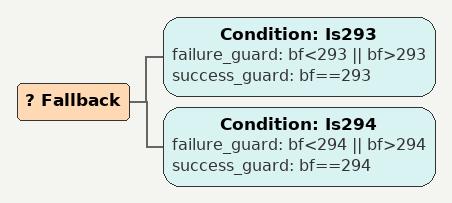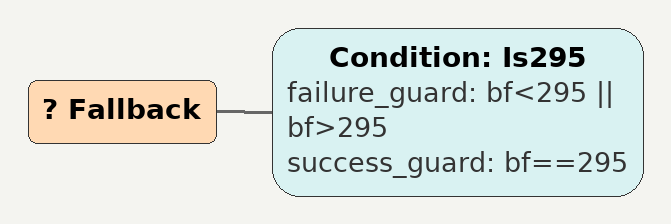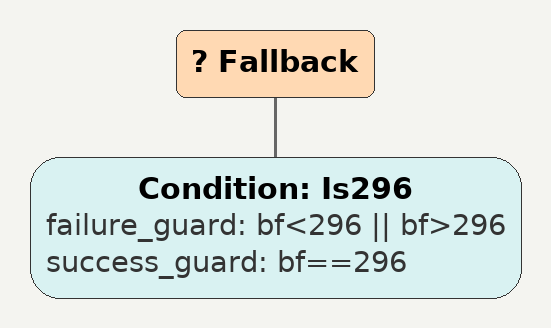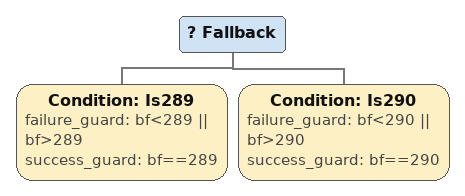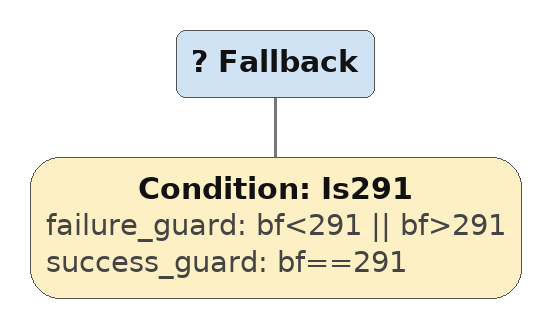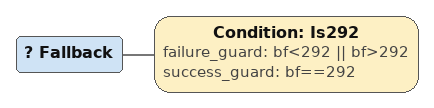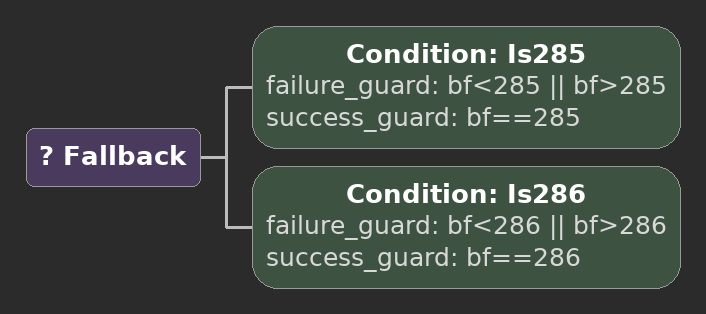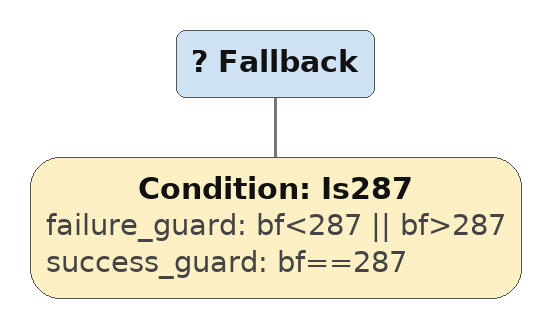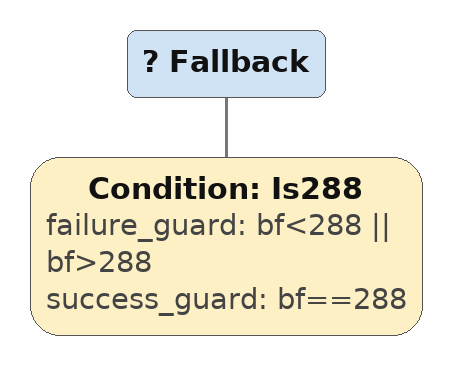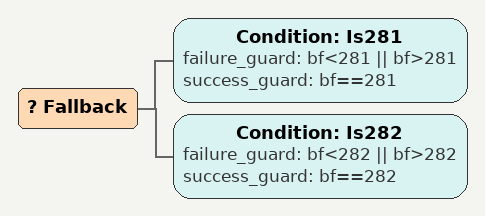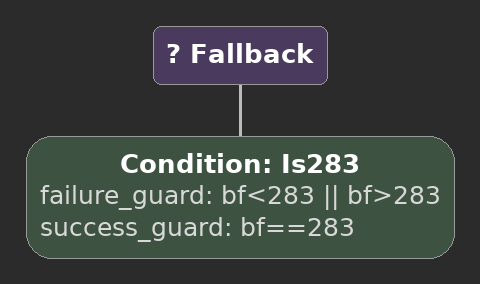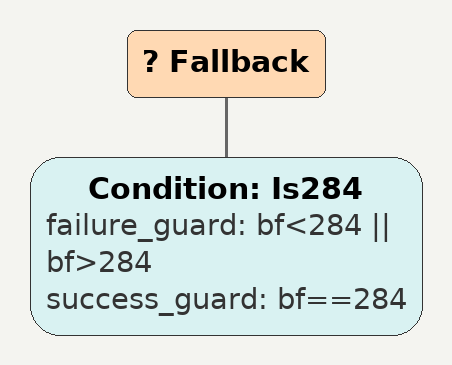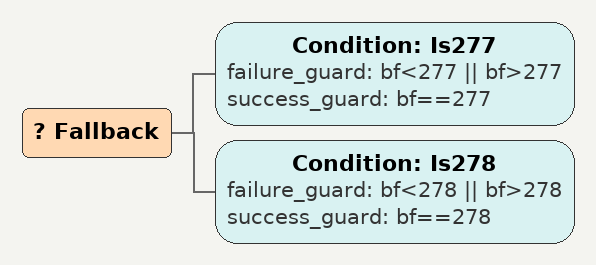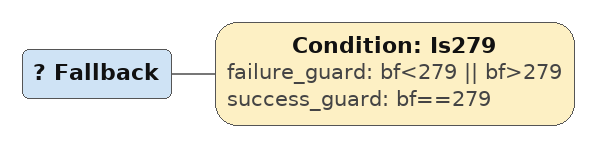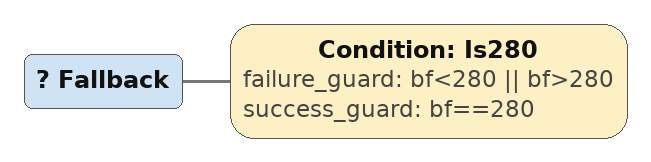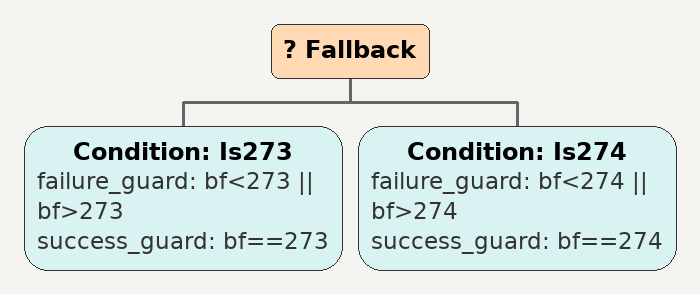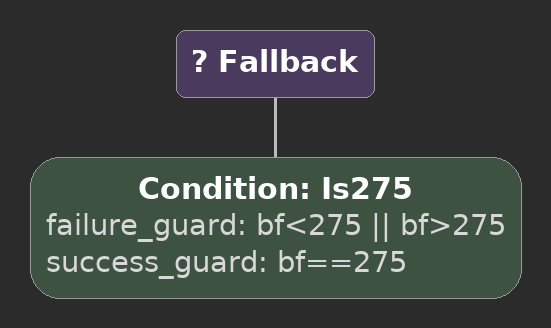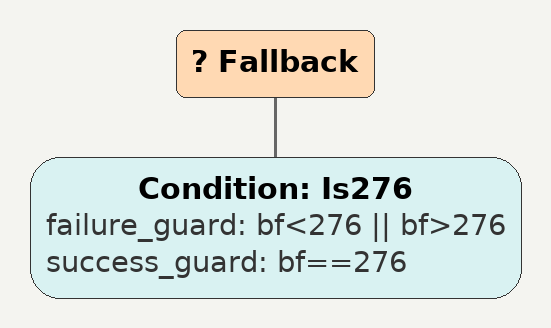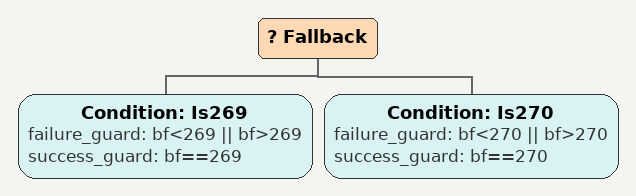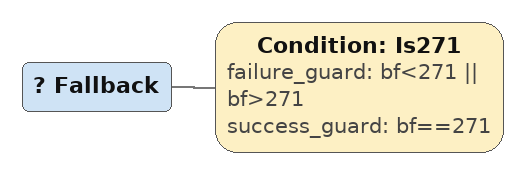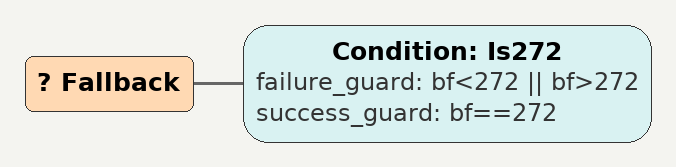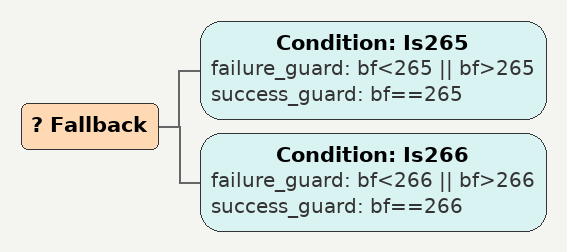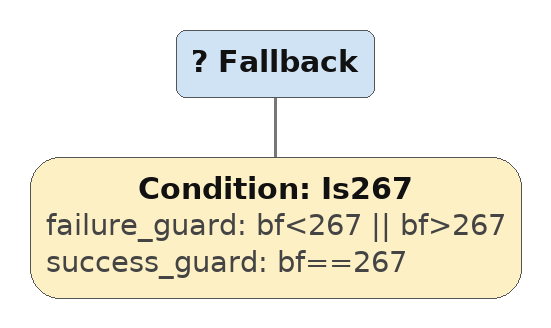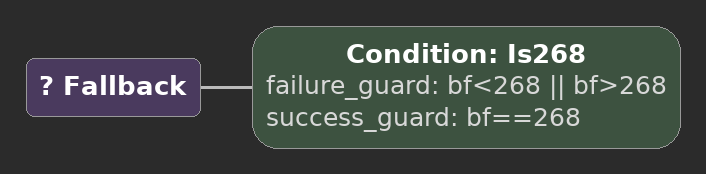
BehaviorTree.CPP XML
<Fallback>
    <Condition ID="Is293" failure_guard="bf&lt;293 || bf>293" success_guard="bf==293"/>
    <Condition ID="Is294" failure_guard="bf&lt;294 || bf>294" success_guard="bf==294"/>
        sequence292
        sequence
        children {
        } end_children
    } end_composite
</Fallback>

<Fallback>
    <Condition ID="Is295" failure_guard="bf&lt;295 || bf>295" success_guard="bf==295"/>
        sequence292
        sequence
        children {
        } end_children
    } end_composite
</Fallback>

<Fallback>
    <Condition ID="Is296" failure_guard="bf&lt;296 || bf>296" success_guard="bf==296"/>
        sequence292
        sequence
        children {
        } end_children
    } end_composite
</Fallback>

<Fallback>
    <Condition ID="Is289" failure_guard="bf&lt;289 || bf>289" success_guard="bf==289"/>
    <Condition ID="Is290" failure_guard="bf&lt;290 || bf>290" success_guard="bf==290"/>
        sequence288
        sequence
        children {
        } end_children
    } end_composite
</Fallback>

<Fallback>
    <Condition ID="Is291" failure_guard="bf&lt;291 || bf>291" success_guard="bf==291"/>
        sequence288
        sequence
        children {
        } end_children
    } end_composite
</Fallback>

<Fallback>
    <Condition ID="Is292" failure_guard="bf&lt;292 || bf>292" success_guard="bf==292"/>
        sequence288
        sequence
        children {
        } end_children
    } end_composite
</Fallback>

<Fallback>
    <Condition ID="Is285" failure_guard="bf&lt;285 || bf>285" success_guard="bf==285"/>
    <Condition ID="Is286" failure_guard="bf&lt;286 || bf>286" success_guard="bf==286"/>
        sequence284
        sequence
        children {
        } end_children
    } end_composite
</Fallback>

<Fallback>
    <Condition ID="Is287" failure_guard="bf&lt;287 || bf>287" success_guard="bf==287"/>
        sequence284
        sequence
        children {
        } end_children
    } end_composite
</Fallback>

<Fallback>
    <Condition ID="Is288" failure_guard="bf&lt;288 || bf>288" success_guard="bf==288"/>
        sequence284
        sequence
        children {
        } end_children
    } end_composite
</Fallback>

<Fallback>
    <Condition ID="Is281" failure_guard="bf&lt;281 || bf>281" success_guard="bf==281"/>
    <Condition ID="Is282" failure_guard="bf&lt;282 || bf>282" success_guard="bf==282"/>
        sequence280
        sequence
        children {
        } end_children
    } end_composite
</Fallback>

<Fallback>
    <Condition ID="Is283" failure_guard="bf&lt;283 || bf>283" success_guard="bf==283"/>
        sequence280
        sequence
        children {
        } end_children
    } end_composite
</Fallback>

<Fallback>
    <Condition ID="Is284" failure_guard="bf&lt;284 || bf>284" success_guard="bf==284"/>
        sequence280
        sequence
        children {
        } end_children
    } end_composite
</Fallback>

<Fallback>
    <Condition ID="Is277" failure_guard="bf&lt;277 || bf>277" success_guard="bf==277"/>
    <Condition ID="Is278" failure_guard="bf&lt;278 || bf>278" success_guard="bf==278"/>
        sequence276
        sequence
        children {
        } end_children
    } end_composite
</Fallback>

<Fallback>
    <Condition ID="Is279" failure_guard="bf&lt;279 || bf>279" success_guard="bf==279"/>
        sequence276
        sequence
        children {
        } end_children
    } end_composite
</Fallback>

<Fallback>
    <Condition ID="Is280" failure_guard="bf&lt;280 || bf>280" success_guard="bf==280"/>
        sequence276
        sequence
        children {
        } end_children
    } end_composite
</Fallback>

<Fallback>
    <Condition ID="Is273" failure_guard="bf&lt;273 || bf>273" success_guard="bf==273"/>
    <Condition ID="Is274" failure_guard="bf&lt;274 || bf>274" success_guard="bf==274"/>
        sequence272
        sequence
        children {
        } end_children
    } end_composite
</Fallback>

<Fallback>
    <Condition ID="Is275" failure_guard="bf&lt;275 || bf>275" success_guard="bf==275"/>
        sequence272
        sequence
        children {
        } end_children
    } end_composite
</Fallback>

<Fallback>
    <Condition ID="Is276" failure_guard="bf&lt;276 || bf>276" success_guard="bf==276"/>
        sequence272
        sequence
        children {
        } end_children
    } end_composite
</Fallback>

<Fallback>
    <Condition ID="Is269" failure_guard="bf&lt;269 || bf>269" success_guard="bf==269"/>
    <Condition ID="Is270" failure_guard="bf&lt;270 || bf>270" success_guard="bf==270"/>
        sequence268
        sequence
        children {
        } end_children
    } end_composite
</Fallback>

<Fallback>
    <Condition ID="Is271" failure_guard="bf&lt;271 || bf>271" success_guard="bf==271"/>
        sequence268
        sequence
        children {
        } end_children
    } end_composite
</Fallback>

<Fallback>
    <Condition ID="Is272" failure_guard="bf&lt;272 || bf>272" success_guard="bf==272"/>
        sequence268
        sequence
        children {
        } end_children
    } end_composite
</Fallback>

<Fallback>
    <Condition ID="Is265" failure_guard="bf&lt;265 || bf>265" success_guard="bf==265"/>
    <Condition ID="Is266" failure_guard="bf&lt;266 || bf>266" success_guard="bf==266"/>
        sequence264
        sequence
        children {
        } end_children
    } end_composite
</Fallback>

<Fallback>
    <Condition ID="Is267" failure_guard="bf&lt;267 || bf>267" success_guard="bf==267"/>
        sequence264
        sequence
        children {
        } end_children
    } end_composite
</Fallback>

<Fallback>
    <Condition ID="Is268" failure_guard="bf&lt;268 || bf>268" success_guard="bf==268"/>
        sequence264
        sequence
        children {
        } end_children
    } end_composite
</Fallback>
